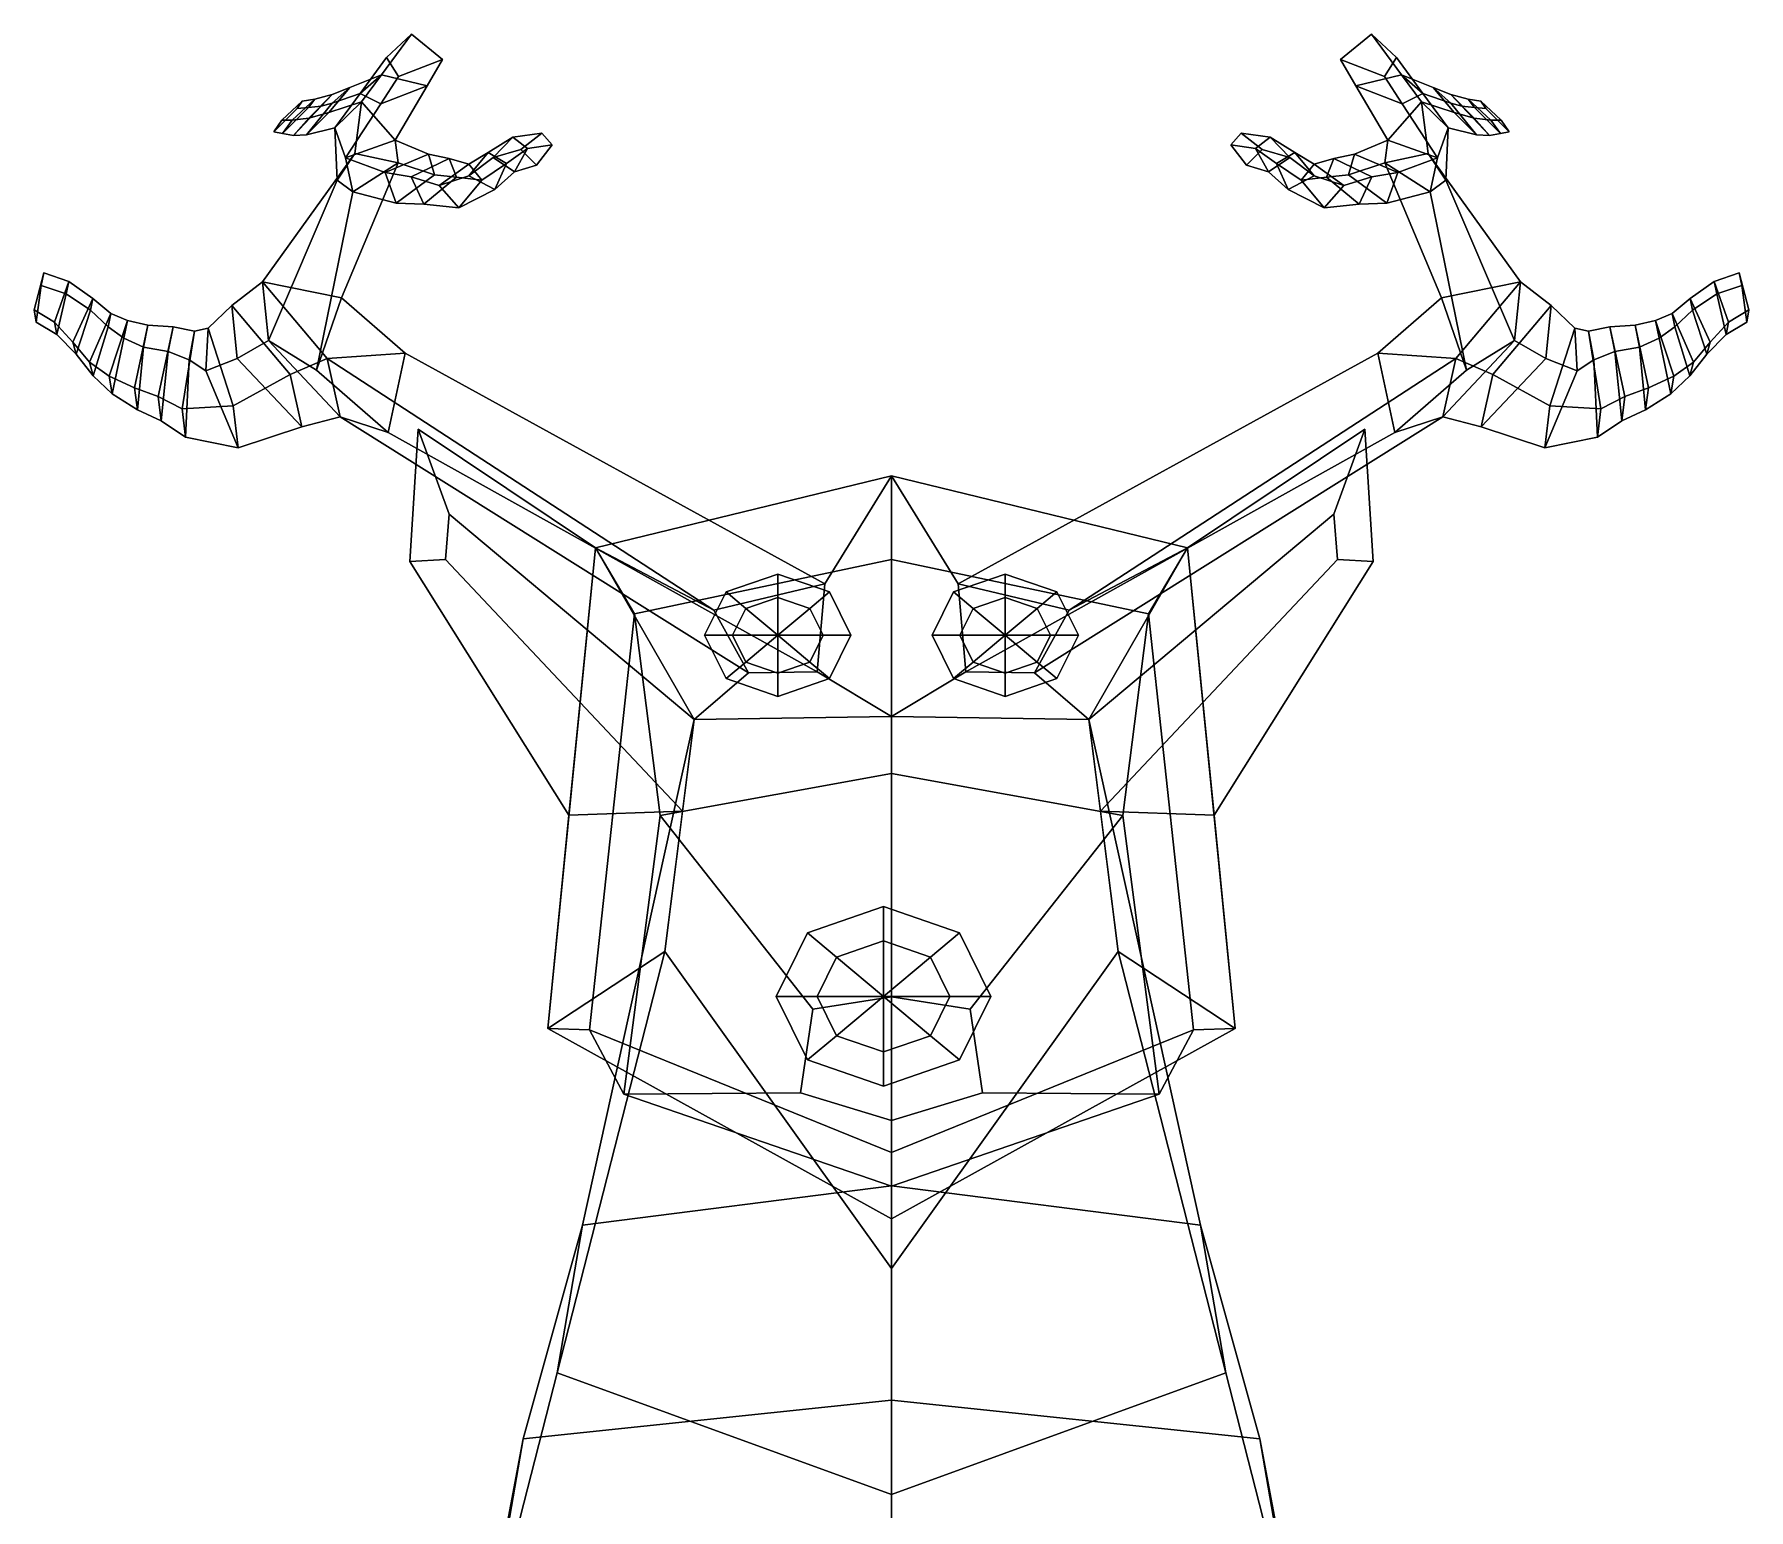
# Model space of a CAD drawing. Extents: x -94 to 94, y -151 to 270.
# Drawn here: x -94.4 to 94.4, y 107.3 to 269.7 of the extents above; entities that cross this region are included whole.
import ezdxf

# ---------------------------------------------------------------- set-up
doc = ezdxf.new("R2010")
doc.units = 0

msp = doc.modelspace()

# ---------------------------------------------------------------- linework, layer by layer
for points in [[(-56.136333, 265.285309, 169.016602), (-52.841331, 269.738464, 164.600784), (-55.590767, 267.187653, 163.722916), (-58.500404, 263.221893, 166.930099)], [(-56.136333, 265.285309, 169.016602), (-51.12323, 264.077057, 167.79483), (-49.433037, 266.950317, 165.146027), (-52.841331, 269.738464, 164.600784)], [(-52.841331, 269.738464, 164.600784), (-49.433037, 266.950317, 165.146027), (-54.29211, 265.087311, 163.631714), (-55.590767, 267.187653, 163.722916)], [(52.841331, 269.738464, 164.600784), (55.590767, 267.187653, 163.722916), (54.29211, 265.087311, 163.631714), (49.433037, 266.950317, 165.146027)], [(56.136333, 265.285309, 169.016602), (52.841331, 269.738464, 164.600784), (49.433037, 266.950317, 165.146027), (51.12323, 264.077057, 167.79483)], [(56.136333, 265.285309, 169.016602), (58.500404, 263.221893, 166.930099), (55.590767, 267.187653, 163.722916), (52.841331, 269.738464, 164.600784)], [(-58.500404, 263.221893, 166.930099), (-55.590767, 267.187653, 163.722916), (-54.29211, 265.087311, 163.631714), (-56.236328, 262.09964, 165.795334)], [(-51.12323, 264.077057, 167.79483), (-56.236328, 262.09964, 165.795334), (-54.29211, 265.087311, 163.631714), (-49.433037, 266.950317, 165.146027)], [(51.12323, 264.077057, 167.79483), (49.433037, 266.950317, 165.146027), (54.29211, 265.087311, 163.631714), (56.236328, 262.09964, 165.795334)], [(58.500404, 263.221893, 166.930099), (56.236328, 262.09964, 165.795334), (54.29211, 265.087311, 163.631714), (55.590767, 267.187653, 163.722916)], [(-58.350422, 262.292969, 171.983841), (-56.136333, 265.285309, 169.016602), (-59.654175, 263.897766, 166.619598), (-61.957787, 261.119019, 168.883804)], [(-56.136333, 265.285309, 169.016602), (-58.500404, 263.221893, 166.930099), (-61.595863, 262.158722, 164.408401), (-59.654175, 263.897766, 166.619598)], [(-54.656689, 258.070313, 173.332321), (-51.12323, 264.077057, 167.79483), (-56.136333, 265.285309, 169.016602), (-58.350422, 262.292969, 171.983841)], [(54.656689, 258.070313, 173.332321), (58.350422, 262.292969, 171.983841), (56.136333, 265.285309, 169.016602), (51.12323, 264.077057, 167.79483)], [(58.350422, 262.292969, 171.983841), (61.957787, 261.119019, 168.883804), (59.654175, 263.897766, 166.619598), (56.136333, 265.285309, 169.016602)], [(56.136333, 265.285309, 169.016602), (59.654175, 263.897766, 166.619598), (61.595863, 262.158722, 164.408401), (58.500404, 263.221893, 166.930099)], [(-65.98764, 260.269806, 161.468521), (-63.494869, 262.606293, 161.203781), (-64.880424, 262.376923, 157.051956), (-67.143402, 260.281158, 157.157654)], [(-64.144379, 260.495056, 166.266144), (-61.572262, 263.095001, 165.210922), (-63.494869, 262.606293, 161.203781), (-65.98764, 260.269806, 161.468521)], [(-63.494869, 262.606293, 161.203781), (-64.189407, 261.666687, 158.601486), (-65.422005, 261.571625, 154.669113), (-64.880424, 262.376923, 157.051956)], [(-58.500404, 263.221893, 166.930099), (-61.278862, 259.434937, 169.992691), (-64.423714, 258.669586, 166.657196), (-61.595863, 262.158722, 164.408401)], [(-61.572262, 263.095001, 165.210922), (-62.799545, 261.821106, 162.624649), (-64.189407, 261.666687, 158.601486), (-63.494869, 262.606293, 161.203781)], [(-61.957787, 261.119019, 168.883804), (-59.654175, 263.897766, 166.619598), (-61.572262, 263.095001, 165.210922), (-64.144379, 260.495056, 166.266144)], [(-59.654175, 263.897766, 166.619598), (-61.595863, 262.158722, 164.408401), (-62.799545, 261.821106, 162.624649), (-61.572262, 263.095001, 165.210922)], [(-60.122395, 256.128021, 170.119965), (-61.278862, 259.434937, 169.992691), (-58.500404, 263.221893, 166.930099), (-56.236328, 262.09964, 165.795334)], [(-54.656689, 258.070313, 173.332321), (-60.122395, 256.128021, 170.119965), (-56.236328, 262.09964, 165.795334), (-51.12323, 264.077057, 167.79483)], [(54.656689, 258.070313, 173.332321), (51.12323, 264.077057, 167.79483), (56.236328, 262.09964, 165.795334), (60.122395, 256.128021, 170.119965)], [(60.122395, 256.128021, 170.119965), (56.236328, 262.09964, 165.795334), (58.500404, 263.221893, 166.930099), (61.278862, 259.434937, 169.992691)], [(58.500404, 263.221893, 166.930099), (61.595863, 262.158722, 164.408401), (64.423714, 258.669586, 166.657196), (61.278862, 259.434937, 169.992691)], [(61.957787, 261.119019, 168.883804), (64.144379, 260.495056, 166.266144), (61.572262, 263.095001, 165.210922), (59.654175, 263.897766, 166.619598)], [(59.654175, 263.897766, 166.619598), (61.572262, 263.095001, 165.210922), (62.799545, 261.821106, 162.624649), (61.595863, 262.158722, 164.408401)], [(64.144379, 260.495056, 166.266144), (65.98764, 260.269806, 161.468521), (63.494869, 262.606293, 161.203781), (61.572262, 263.095001, 165.210922)], [(61.572262, 263.095001, 165.210922), (63.494869, 262.606293, 161.203781), (64.189407, 261.666687, 158.601486), (62.799545, 261.821106, 162.624649)], [(65.98764, 260.269806, 161.468521), (67.143402, 260.281158, 157.157654), (64.880424, 262.376923, 157.051956), (63.494869, 262.606293, 161.203781)], [(63.494869, 262.606293, 161.203781), (64.880424, 262.376923, 157.051956), (65.422005, 261.571625, 154.669113), (64.189407, 261.666687, 158.601486)], [(-68.02504, 259.012604, 154.447571), (-67.143402, 260.281158, 157.157654), (-64.880424, 262.376923, 157.051956), (-65.422005, 261.571625, 154.669113)], [(-64.189407, 261.666687, 158.601486), (-67.069939, 258.808228, 158.528824), (-68.02504, 259.012604, 154.447571), (-65.422005, 261.571625, 154.669113)], [(-62.799545, 261.821106, 162.624649), (-65.838898, 258.608765, 163.450333), (-67.069939, 258.808228, 158.528824), (-64.189407, 261.666687, 158.601486)], [(-61.595863, 262.158722, 164.408401), (-64.423714, 258.669586, 166.657196), (-65.838898, 258.608765, 163.450333), (-62.799545, 261.821106, 162.624649)], [(-64.423714, 258.669586, 166.657196), (-61.957787, 261.119019, 168.883804), (-64.144379, 260.495056, 166.266144), (-65.838898, 258.608765, 163.450333)], [(-61.278862, 259.434937, 169.992691), (-58.350422, 262.292969, 171.983841), (-61.957787, 261.119019, 168.883804), (-64.423714, 258.669586, 166.657196)], [(-59.085819, 256.606995, 176.871674), (-58.350422, 262.292969, 171.983841), (-61.278862, 259.434937, 169.992691), (-61.026222, 253.660767, 173.892487)], [(-59.085819, 256.606995, 176.871674), (-54.306919, 255.590683, 175.84404), (-54.656689, 258.070313, 173.332321), (-58.350422, 262.292969, 171.983841)], [(59.085819, 256.606995, 176.871674), (58.350422, 262.292969, 171.983841), (54.656689, 258.070313, 173.332321), (54.306919, 255.590683, 175.84404)], [(59.085819, 256.606995, 176.871674), (61.026222, 253.660767, 173.892487), (61.278862, 259.434937, 169.992691), (58.350422, 262.292969, 171.983841)], [(61.278862, 259.434937, 169.992691), (64.423714, 258.669586, 166.657196), (61.957787, 261.119019, 168.883804), (58.350422, 262.292969, 171.983841)], [(61.595863, 262.158722, 164.408401), (62.799545, 261.821106, 162.624649), (65.838898, 258.608765, 163.450333), (64.423714, 258.669586, 166.657196)], [(64.423714, 258.669586, 166.657196), (65.838898, 258.608765, 163.450333), (64.144379, 260.495056, 166.266144), (61.957787, 261.119019, 168.883804)], [(62.799545, 261.821106, 162.624649), (64.189407, 261.666687, 158.601486), (67.069939, 258.808228, 158.528824), (65.838898, 258.608765, 163.450333)], [(64.189407, 261.666687, 158.601486), (65.422005, 261.571625, 154.669113), (68.02504, 259.012604, 154.447571), (67.069939, 258.808228, 158.528824)], [(68.02504, 259.012604, 154.447571), (65.422005, 261.571625, 154.669113), (64.880424, 262.376923, 157.051956), (67.143402, 260.281158, 157.157654)], [(-67.069939, 258.808228, 158.528824), (-65.98764, 260.269806, 161.468521), (-67.143402, 260.281158, 157.157654), (-68.02504, 259.012604, 154.447571)], [(-65.838898, 258.608765, 163.450333), (-64.144379, 260.495056, 166.266144), (-65.98764, 260.269806, 161.468521), (-67.069939, 258.808228, 158.528824)], [(-61.026222, 253.660767, 173.892487), (-61.278862, 259.434937, 169.992691), (-60.122395, 256.128021, 170.119965), (-59.298679, 252.399704, 172.617355)], [(-43.866295, 256.185242, 163.776474), (-41.709888, 258.400208, 165.834763), (-38.510906, 258.842224, 163.960464), (-40.804001, 257.056824, 162.210358)], [(-41.709888, 258.400208, 165.834763), (-40.074524, 257.1745, 166.530624), (-37.368256, 257.579102, 164.804245), (-38.510906, 258.842224, 163.960464)], [(-39.082272, 255.335678, 162.814316), (-40.804001, 257.056824, 162.210358), (-38.510906, 258.842224, 163.960464), (-37.368256, 257.579102, 164.804245)], [(39.082272, 255.335678, 162.814316), (37.368256, 257.579102, 164.804245), (38.510906, 258.842224, 163.960464), (40.804001, 257.056824, 162.210358)], [(41.709888, 258.400208, 165.834763), (38.510906, 258.842224, 163.960464), (37.368256, 257.579102, 164.804245), (40.074524, 257.1745, 166.530624)], [(43.866295, 256.185242, 163.776474), (40.804001, 257.056824, 162.210358), (38.510906, 258.842224, 163.960464), (41.709888, 258.400208, 165.834763)], [(61.026222, 253.660767, 173.892487), (59.298679, 252.399704, 172.617355), (60.122395, 256.128021, 170.119965), (61.278862, 259.434937, 169.992691)], [(65.838898, 258.608765, 163.450333), (67.069939, 258.808228, 158.528824), (65.98764, 260.269806, 161.468521), (64.144379, 260.495056, 166.266144)], [(67.069939, 258.808228, 158.528824), (68.02504, 259.012604, 154.447571), (67.143402, 260.281158, 157.157654), (65.98764, 260.269806, 161.468521)], [(-60.122395, 256.128021, 170.119965), (-54.656689, 258.070313, 173.332321), (-50.993946, 256.552887, 171.803528), (-55.763371, 254.506821, 168.940979)], [(-54.656689, 258.070313, 173.332321), (-54.306919, 255.590683, 175.84404), (-50.333202, 254.269852, 173.910965), (-50.993946, 256.552887, 171.803528)], [(-49.816017, 253.092102, 167.201782), (-46.548775, 255.446579, 169.574921), (-44.410564, 256.739502, 167.898056), (-46.541058, 254.172623, 165.516403)], [(-46.548775, 255.446579, 169.574921), (-45.117413, 253.671494, 170.814087), (-42.395542, 255.527283, 168.522034), (-44.410564, 256.739502, 167.898056)], [(-46.541058, 254.172623, 165.516403), (-44.410564, 256.739502, 167.898056), (-41.709888, 258.400208, 165.834763), (-43.866295, 256.185242, 163.776474)], [(-44.410564, 256.739502, 167.898056), (-42.395542, 255.527283, 168.522034), (-40.074524, 257.1745, 166.530624), (-41.709888, 258.400208, 165.834763)], [(-41.499821, 254.593323, 164.113495), (-43.866295, 256.185242, 163.776474), (-40.804001, 257.056824, 162.210358), (-39.082272, 255.335678, 162.814316)], [(-42.395542, 255.527283, 168.522034), (-43.678951, 252.652435, 165.690521), (-41.499821, 254.593323, 164.113495), (-40.074524, 257.1745, 166.530624)], [(-40.074524, 257.1745, 166.530624), (-41.499821, 254.593323, 164.113495), (-39.082272, 255.335678, 162.814316), (-37.368256, 257.579102, 164.804245)], [(40.074524, 257.1745, 166.530624), (37.368256, 257.579102, 164.804245), (39.082272, 255.335678, 162.814316), (41.499821, 254.593323, 164.113495)], [(41.499821, 254.593323, 164.113495), (39.082272, 255.335678, 162.814316), (40.804001, 257.056824, 162.210358), (43.866295, 256.185242, 163.776474)], [(44.410564, 256.739502, 167.898056), (41.709888, 258.400208, 165.834763), (40.074524, 257.1745, 166.530624), (42.395542, 255.527283, 168.522034)], [(42.395542, 255.527283, 168.522034), (40.074524, 257.1745, 166.530624), (41.499821, 254.593323, 164.113495), (43.678951, 252.652435, 165.690521)], [(46.541058, 254.172623, 165.516403), (43.866295, 256.185242, 163.776474), (41.709888, 258.400208, 165.834763), (44.410564, 256.739502, 167.898056)], [(46.548775, 255.446579, 169.574921), (44.410564, 256.739502, 167.898056), (42.395542, 255.527283, 168.522034), (45.117413, 253.671494, 170.814087)], [(49.816017, 253.092102, 167.201782), (46.541058, 254.172623, 165.516403), (44.410564, 256.739502, 167.898056), (46.548775, 255.446579, 169.574921)], [(54.656689, 258.070313, 173.332321), (50.993946, 256.552887, 171.803528), (50.333202, 254.269852, 173.910965), (54.306919, 255.590683, 175.84404)], [(60.122395, 256.128021, 170.119965), (55.763371, 254.506821, 168.940979), (50.993946, 256.552887, 171.803528), (54.656689, 258.070313, 173.332321)], [(-69.259422, 242.486404, 189.01004), (-60.559654, 240.741669, 190.885239), (-54.306919, 255.590683, 175.84404), (-59.085819, 256.606995, 176.871674)], [(-68.602509, 236.038422, 185.794373), (-69.259422, 242.486404, 189.01004), (-59.085819, 256.606995, 176.871674), (-61.026222, 253.660767, 173.892487)], [(-63.309898, 232.773468, 185.763916), (-59.298679, 252.399704, 172.617355), (-54.306919, 255.590683, 175.84404), (-60.559654, 240.741669, 190.885239)], [(-59.298679, 252.399704, 172.617355), (-60.122395, 256.128021, 170.119965), (-55.763371, 254.506821, 168.940979), (-54.540825, 251.145264, 170.953171)], [(-54.306919, 255.590683, 175.84404), (-59.298679, 252.399704, 172.617355), (-54.540825, 251.145264, 170.953171), (-50.333202, 254.269852, 173.910965)], [(-55.763371, 254.506821, 168.940979), (-50.993946, 256.552887, 171.803528), (-48.690582, 256.064056, 170.616302), (-52.875065, 254.050949, 168.045715)], [(-52.875065, 254.050949, 168.045715), (-48.690582, 256.064056, 170.616302), (-46.548775, 255.446579, 169.574921), (-49.816017, 253.092102, 167.201782)], [(-50.993946, 256.552887, 171.803528), (-50.333202, 254.269852, 173.910965), (-47.888947, 253.997009, 172.415085), (-48.690582, 256.064056, 170.616302)], [(-48.690582, 256.064056, 170.616302), (-47.888947, 253.997009, 172.415085), (-45.117413, 253.671494, 170.814087), (-46.548775, 255.446579, 169.574921)], [(-45.117413, 253.671494, 170.814087), (-47.628605, 250.645447, 168.145767), (-43.678951, 252.652435, 165.690521), (-42.395542, 255.527283, 168.522034)], [(-43.678951, 252.652435, 165.690521), (-46.541058, 254.172623, 165.516403), (-43.866295, 256.185242, 163.776474), (-41.499821, 254.593323, 164.113495)], [(43.678951, 252.652435, 165.690521), (41.499821, 254.593323, 164.113495), (43.866295, 256.185242, 163.776474), (46.541058, 254.172623, 165.516403)], [(45.117413, 253.671494, 170.814087), (42.395542, 255.527283, 168.522034), (43.678951, 252.652435, 165.690521), (47.628605, 250.645447, 168.145767)], [(48.690582, 256.064056, 170.616302), (46.548775, 255.446579, 169.574921), (45.117413, 253.671494, 170.814087), (47.888947, 253.997009, 172.415085)], [(52.875065, 254.050949, 168.045715), (49.816017, 253.092102, 167.201782), (46.548775, 255.446579, 169.574921), (48.690582, 256.064056, 170.616302)], [(50.993946, 256.552887, 171.803528), (48.690582, 256.064056, 170.616302), (47.888947, 253.997009, 172.415085), (50.333202, 254.269852, 173.910965)], [(55.763371, 254.506821, 168.940979), (52.875065, 254.050949, 168.045715), (48.690582, 256.064056, 170.616302), (50.993946, 256.552887, 171.803528)], [(54.306919, 255.590683, 175.84404), (50.333202, 254.269852, 173.910965), (54.540825, 251.145264, 170.953171), (59.298679, 252.399704, 172.617355)], [(69.259422, 242.486404, 189.01004), (59.085819, 256.606995, 176.871674), (54.306919, 255.590683, 175.84404), (60.559654, 240.741669, 190.885239)], [(63.309898, 232.773468, 185.763916), (60.559654, 240.741669, 190.885239), (54.306919, 255.590683, 175.84404), (59.298679, 252.399704, 172.617355)], [(59.298679, 252.399704, 172.617355), (54.540825, 251.145264, 170.953171), (55.763371, 254.506821, 168.940979), (60.122395, 256.128021, 170.119965)], [(68.602509, 236.038422, 185.794373), (61.026222, 253.660767, 173.892487), (59.085819, 256.606995, 176.871674), (69.259422, 242.486404, 189.01004)], [(-68.602509, 236.038422, 185.794373), (-61.026222, 253.660767, 173.892487), (-59.298679, 252.399704, 172.617355), (-63.309898, 232.773468, 185.763916)], [(-54.540825, 251.145264, 170.953171), (-55.763371, 254.506821, 168.940979), (-52.875065, 254.050949, 168.045715), (-51.491253, 251.047821, 169.709106)], [(-50.333202, 254.269852, 173.910965), (-54.540825, 251.145264, 170.953171), (-51.491253, 251.047821, 169.709106), (-47.888947, 253.997009, 172.415085)], [(-51.491253, 251.047821, 169.709106), (-52.875065, 254.050949, 168.045715), (-49.816017, 253.092102, 167.201782), (-47.628605, 250.645447, 168.145767)], [(-47.888947, 253.997009, 172.415085), (-51.491253, 251.047821, 169.709106), (-47.628605, 250.645447, 168.145767), (-45.117413, 253.671494, 170.814087)], [(-47.628605, 250.645447, 168.145767), (-49.816017, 253.092102, 167.201782), (-46.541058, 254.172623, 165.516403), (-43.678951, 252.652435, 165.690521)], [(47.628605, 250.645447, 168.145767), (43.678951, 252.652435, 165.690521), (46.541058, 254.172623, 165.516403), (49.816017, 253.092102, 167.201782)], [(47.888947, 253.997009, 172.415085), (45.117413, 253.671494, 170.814087), (47.628605, 250.645447, 168.145767), (51.491253, 251.047821, 169.709106)], [(51.491253, 251.047821, 169.709106), (47.628605, 250.645447, 168.145767), (49.816017, 253.092102, 167.201782), (52.875065, 254.050949, 168.045715)], [(50.333202, 254.269852, 173.910965), (47.888947, 253.997009, 172.415085), (51.491253, 251.047821, 169.709106), (54.540825, 251.145264, 170.953171)], [(54.540825, 251.145264, 170.953171), (51.491253, 251.047821, 169.709106), (52.875065, 254.050949, 168.045715), (55.763371, 254.506821, 168.940979)], [(68.602509, 236.038422, 185.794373), (63.309898, 232.773468, 185.763916), (59.298679, 252.399704, 172.617355), (61.026222, 253.660767, 173.892487)], [(-94.384346, 239.394775, 161.376862), (-93.333458, 243.460037, 160.930695), (-93.61982, 242.092148, 158.52774), (-94.188995, 238.030136, 158.664551)], [(-92.156853, 238.060715, 164.677948), (-90.598351, 242.513062, 164.589401), (-93.333458, 243.460037, 160.930695), (-94.384346, 239.394775, 161.376862)], [(-90.887169, 241.152771, 161.796051), (-91.892715, 236.689255, 161.57045), (-94.188995, 238.030136, 158.664551), (-93.61982, 242.092148, 158.52774)], [(-90.598351, 242.513062, 164.589401), (-90.887169, 241.152771, 161.796051), (-93.61982, 242.092148, 158.52774), (-93.333458, 243.460037, 160.930695)], [(-90.143997, 235.859085, 168.60968), (-87.93119, 240.654572, 169.080032), (-90.598351, 242.513062, 164.589401), (-92.156853, 238.060715, 164.677948)], [(-87.93119, 240.654572, 169.080032), (-88.183052, 239.363281, 165.831345), (-90.887169, 241.152771, 161.796051), (-90.598351, 242.513062, 164.589401)], [(-62.129269, 234.058319, 196.26062), (-69.259422, 242.486404, 189.01004), (-72.632957, 239.868256, 187.57724), (-66.201431, 232.293365, 194.105804)], [(-69.259422, 242.486404, 189.01004), (-68.602509, 236.038422, 185.794373), (-72.036995, 234.0634, 184.688889), (-72.632957, 239.868256, 187.57724)], [(-62.129269, 234.058319, 196.26062), (-53.535965, 234.636078, 196.680908), (-60.559654, 240.741669, 190.885239), (-69.259422, 242.486404, 189.01004)], [(62.129269, 234.058319, 196.26062), (69.259422, 242.486404, 189.01004), (60.559654, 240.741669, 190.885239), (53.535965, 234.636078, 196.680908)], [(62.129269, 234.058319, 196.26062), (66.201431, 232.293365, 194.105804), (72.632957, 239.868256, 187.57724), (69.259422, 242.486404, 189.01004)], [(69.259422, 242.486404, 189.01004), (72.632957, 239.868256, 187.57724), (72.036995, 234.0634, 184.688889), (68.602509, 236.038422, 185.794373)], [(90.143997, 235.859085, 168.60968), (92.156853, 238.060715, 164.677948), (90.598351, 242.513062, 164.589401), (87.93119, 240.654572, 169.080032)], [(87.93119, 240.654572, 169.080032), (90.598351, 242.513062, 164.589401), (90.887169, 241.152771, 161.796051), (88.183052, 239.363281, 165.831345)], [(92.156853, 238.060715, 164.677948), (94.384346, 239.394775, 161.376862), (93.333458, 243.460037, 160.930695), (90.598351, 242.513062, 164.589401)], [(90.598351, 242.513062, 164.589401), (93.333458, 243.460037, 160.930695), (93.61982, 242.092148, 158.52774), (90.887169, 241.152771, 161.796051)], [(90.887169, 241.152771, 161.796051), (93.61982, 242.092148, 158.52774), (94.188995, 238.030136, 158.664551), (91.892715, 236.689255, 161.57045)], [(94.384346, 239.394775, 161.376862), (94.188995, 238.030136, 158.664551), (93.61982, 242.092148, 158.52774), (93.333458, 243.460037, 160.930695)], [(-88.183052, 239.363281, 165.831345), (-89.762009, 234.531845, 165.051254), (-91.892715, 236.689255, 161.57045), (-90.887169, 241.152771, 161.796051)], [(-88.295006, 233.640594, 172.421234), (-85.940529, 239.009628, 172.813339), (-87.93119, 240.654572, 169.080032), (-90.143997, 235.859085, 168.60968)], [(-85.940529, 239.009628, 172.813339), (-86.238892, 237.524567, 169.234344), (-88.183052, 239.363281, 165.831345), (-87.93119, 240.654572, 169.080032)], [(-72.632957, 239.868256, 187.57724), (-72.036995, 234.0634, 184.688889), (-75.480988, 232.671295, 183.019913), (-75.229721, 237.380127, 186.800873)], [(-66.201431, 232.293365, 194.105804), (-72.632957, 239.868256, 187.57724), (-75.229721, 237.380127, 186.800873), (-72.502533, 228.839462, 191.575439)], [(-53.535965, 234.636078, 196.680908), (-55.415379, 225.888046, 190.317444), (-63.309898, 232.773468, 185.763916), (-60.559654, 240.741669, 190.885239)], [(53.535965, 234.636078, 196.680908), (60.559654, 240.741669, 190.885239), (63.309898, 232.773468, 185.763916), (55.415379, 225.888046, 190.317444)], [(66.201431, 232.293365, 194.105804), (72.502533, 228.839462, 191.575439), (75.229721, 237.380127, 186.800873), (72.632957, 239.868256, 187.57724)], [(72.632957, 239.868256, 187.57724), (75.229721, 237.380127, 186.800873), (75.480988, 232.671295, 183.019913), (72.036995, 234.0634, 184.688889)], [(88.295006, 233.640594, 172.421234), (90.143997, 235.859085, 168.60968), (87.93119, 240.654572, 169.080032), (85.940529, 239.009628, 172.813339)], [(85.940529, 239.009628, 172.813339), (87.93119, 240.654572, 169.080032), (88.183052, 239.363281, 165.831345), (86.238892, 237.524567, 169.234344)], [(88.183052, 239.363281, 165.831345), (90.887169, 241.152771, 161.796051), (91.892715, 236.689255, 161.57045), (89.762009, 234.531845, 165.051254)], [(-91.892715, 236.689255, 161.57045), (-92.156853, 238.060715, 164.677948), (-94.384346, 239.394775, 161.376862), (-94.188995, 238.030136, 158.664551)], [(-89.762009, 234.531845, 165.051254), (-90.143997, 235.859085, 168.60968), (-92.156853, 238.060715, 164.677948), (-91.892715, 236.689255, 161.57045)], [(-86.238892, 237.524567, 169.234344), (-87.893044, 232.121338, 168.489243), (-89.762009, 234.531845, 165.051254), (-88.183052, 239.363281, 165.831345)], [(-86.135803, 232.083939, 175.898529), (-84.126869, 238.219025, 175.636902), (-85.940529, 239.009628, 172.813339), (-88.295006, 233.640594, 172.421234)], [(-84.126869, 238.219025, 175.636902), (-84.535576, 236.298309, 171.845261), (-86.238892, 237.524567, 169.234344), (-85.940529, 239.009628, 172.813339)], [(-83.339966, 230.806351, 179.690628), (-81.864151, 237.714539, 178.643494), (-84.126869, 238.219025, 175.636902), (-86.135803, 232.083939, 175.898529)], [(-81.864151, 237.714539, 178.643494), (-82.359779, 235.28273, 174.672577), (-84.535576, 236.298309, 171.845261), (-84.126869, 238.219025, 175.636902)], [(83.339966, 230.806351, 179.690628), (86.135803, 232.083939, 175.898529), (84.126869, 238.219025, 175.636902), (81.864151, 237.714539, 178.643494)], [(81.864151, 237.714539, 178.643494), (84.126869, 238.219025, 175.636902), (84.535576, 236.298309, 171.845261), (82.359779, 235.28273, 174.672577)], [(86.135803, 232.083939, 175.898529), (88.295006, 233.640594, 172.421234), (85.940529, 239.009628, 172.813339), (84.126869, 238.219025, 175.636902)], [(84.126869, 238.219025, 175.636902), (85.940529, 239.009628, 172.813339), (86.238892, 237.524567, 169.234344), (84.535576, 236.298309, 171.845261)], [(86.238892, 237.524567, 169.234344), (88.183052, 239.363281, 165.831345), (89.762009, 234.531845, 165.051254), (87.893044, 232.121338, 168.489243)], [(89.762009, 234.531845, 165.051254), (91.892715, 236.689255, 161.57045), (92.156853, 238.060715, 164.677948), (90.143997, 235.859085, 168.60968)], [(91.892715, 236.689255, 161.57045), (94.188995, 238.030136, 158.664551), (94.384346, 239.394775, 161.376862), (92.156853, 238.060715, 164.677948)], [(-84.535576, 236.298309, 171.845261), (-85.791618, 230.153305, 171.665924), (-87.893044, 232.121338, 168.489243), (-86.238892, 237.524567, 169.234344)], [(-82.359779, 235.28273, 174.672577), (-83.034447, 228.389618, 175.173981), (-85.791618, 230.153305, 171.665924), (-84.535576, 236.298309, 171.845261)], [(-80.742828, 229.854233, 183.014557), (-79.103027, 237.529984, 181.851059), (-81.864151, 237.714539, 178.643494), (-83.339966, 230.806351, 179.690628)], [(-79.103027, 237.529984, 181.851059), (-79.653717, 234.827988, 177.438919), (-82.359779, 235.28273, 174.672577), (-81.864151, 237.714539, 178.643494)], [(-78.095261, 228.511505, 186.763382), (-76.727791, 237.049026, 185.059143), (-79.103027, 237.529984, 181.851059), (-80.742828, 229.854233, 183.014557)], [(-76.727791, 237.049026, 185.059143), (-77.343582, 233.883026, 180.306656), (-79.653717, 234.827988, 177.438919), (-79.103027, 237.529984, 181.851059)], [(-72.502533, 228.839462, 191.575439), (-75.229721, 237.380127, 186.800873), (-76.727791, 237.049026, 185.059143), (-78.095261, 228.511505, 186.763382)], [(-75.229721, 237.380127, 186.800873), (-75.480988, 232.671295, 183.019913), (-77.343582, 233.883026, 180.306656), (-76.727791, 237.049026, 185.059143)], [(-68.602509, 236.038422, 185.794373), (-60.711941, 227.637604, 191.590103), (-64.92218, 226.512589, 189.907532), (-72.036995, 234.0634, 184.688889)], [(-60.711941, 227.637604, 191.590103), (-68.602509, 236.038422, 185.794373), (-63.309898, 232.773468, 185.763916), (-55.415379, 225.888046, 190.317444)], [(60.711941, 227.637604, 191.590103), (55.415379, 225.888046, 190.317444), (63.309898, 232.773468, 185.763916), (68.602509, 236.038422, 185.794373)], [(68.602509, 236.038422, 185.794373), (72.036995, 234.0634, 184.688889), (64.92218, 226.512589, 189.907532), (60.711941, 227.637604, 191.590103)], [(72.502533, 228.839462, 191.575439), (78.095261, 228.511505, 186.763382), (76.727791, 237.049026, 185.059143), (75.229721, 237.380127, 186.800873)], [(75.229721, 237.380127, 186.800873), (76.727791, 237.049026, 185.059143), (77.343582, 233.883026, 180.306656), (75.480988, 232.671295, 183.019913)], [(78.095261, 228.511505, 186.763382), (80.742828, 229.854233, 183.014557), (79.103027, 237.529984, 181.851059), (76.727791, 237.049026, 185.059143)], [(76.727791, 237.049026, 185.059143), (79.103027, 237.529984, 181.851059), (79.653717, 234.827988, 177.438919), (77.343582, 233.883026, 180.306656)], [(80.742828, 229.854233, 183.014557), (83.339966, 230.806351, 179.690628), (81.864151, 237.714539, 178.643494), (79.103027, 237.529984, 181.851059)], [(79.103027, 237.529984, 181.851059), (81.864151, 237.714539, 178.643494), (82.359779, 235.28273, 174.672577), (79.653717, 234.827988, 177.438919)], [(82.359779, 235.28273, 174.672577), (84.535576, 236.298309, 171.845261), (85.791618, 230.153305, 171.665924), (83.034447, 228.389618, 175.173981)], [(84.535576, 236.298309, 171.845261), (86.238892, 237.524567, 169.234344), (87.893044, 232.121338, 168.489243), (85.791618, 230.153305, 171.665924)], [(-87.893044, 232.121338, 168.489243), (-88.295006, 233.640594, 172.421234), (-90.143997, 235.859085, 168.60968), (-89.762009, 234.531845, 165.051254)], [(-79.653717, 234.827988, 177.438919), (-80.403351, 227.168945, 177.996048), (-83.034447, 228.389618, 175.173981), (-82.359779, 235.28273, 174.672577)], [(-77.343582, 233.883026, 180.306656), (-77.744766, 225.376358, 181.305466), (-80.403351, 227.168945, 177.996048), (-79.653717, 234.827988, 177.438919)], [(-62.129269, 234.058319, 196.26062), (-19.551613, 206.345535, 214.092468), (-7.32368, 209.248123, 214.149811), (-53.535965, 234.636078, 196.680908)], [(-7.32368, 209.248123, 214.149811), (-8.194646, 199.55925, 203.110077), (-55.415379, 225.888046, 190.317444), (-53.535965, 234.636078, 196.680908)], [(7.32368, 209.248123, 214.149811), (53.535965, 234.636078, 196.680908), (55.415379, 225.888046, 190.317444), (8.194646, 199.55925, 203.110077)], [(7.32368, 209.248123, 214.149811), (19.551613, 206.345535, 214.092468), (62.129269, 234.058319, 196.26062), (53.535965, 234.636078, 196.680908)], [(77.343582, 233.883026, 180.306656), (79.653717, 234.827988, 177.438919), (80.403351, 227.168945, 177.996048), (77.744766, 225.376358, 181.305466)], [(79.653717, 234.827988, 177.438919), (82.359779, 235.28273, 174.672577), (83.034447, 228.389618, 175.173981), (80.403351, 227.168945, 177.996048)], [(87.893044, 232.121338, 168.489243), (89.762009, 234.531845, 165.051254), (90.143997, 235.859085, 168.60968), (88.295006, 233.640594, 172.421234)], [(-85.791618, 230.153305, 171.665924), (-86.135803, 232.083939, 175.898529), (-88.295006, 233.640594, 172.421234), (-87.893044, 232.121338, 168.489243)], [(-75.480988, 232.671295, 183.019913), (-71.926788, 224.202667, 186.756516), (-77.744766, 225.376358, 181.305466), (-77.343582, 233.883026, 180.306656)], [(-72.036995, 234.0634, 184.688889), (-64.92218, 226.512589, 189.907532), (-71.926788, 224.202667, 186.756516), (-75.480988, 232.671295, 183.019913)], [(-64.92218, 226.512589, 189.907532), (-66.201431, 232.293365, 194.105804), (-72.502533, 228.839462, 191.575439), (-71.926788, 224.202667, 186.756516)], [(-60.711941, 227.637604, 191.590103), (-62.129269, 234.058319, 196.26062), (-66.201431, 232.293365, 194.105804), (-64.92218, 226.512589, 189.907532)], [(-19.551613, 206.345535, 214.092468), (-62.129269, 234.058319, 196.26062), (-60.711941, 227.637604, 191.590103), (-15.742753, 199.436768, 206.226929)], [(19.551613, 206.345535, 214.092468), (15.742753, 199.436768, 206.226929), (60.711941, 227.637604, 191.590103), (62.129269, 234.058319, 196.26062)], [(60.711941, 227.637604, 191.590103), (64.92218, 226.512589, 189.907532), (66.201431, 232.293365, 194.105804), (62.129269, 234.058319, 196.26062)], [(72.036995, 234.0634, 184.688889), (75.480988, 232.671295, 183.019913), (71.926788, 224.202667, 186.756516), (64.92218, 226.512589, 189.907532)], [(64.92218, 226.512589, 189.907532), (71.926788, 224.202667, 186.756516), (72.502533, 228.839462, 191.575439), (66.201431, 232.293365, 194.105804)], [(75.480988, 232.671295, 183.019913), (77.343582, 233.883026, 180.306656), (77.744766, 225.376358, 181.305466), (71.926788, 224.202667, 186.756516)], [(85.791618, 230.153305, 171.665924), (87.893044, 232.121338, 168.489243), (88.295006, 233.640594, 172.421234), (86.135803, 232.083939, 175.898529)], [(-83.034447, 228.389618, 175.173981), (-83.339966, 230.806351, 179.690628), (-86.135803, 232.083939, 175.898529), (-85.791618, 230.153305, 171.665924)], [(-80.403351, 227.168945, 177.996048), (-80.742828, 229.854233, 183.014557), (-83.339966, 230.806351, 179.690628), (-83.034447, 228.389618, 175.173981)], [(80.403351, 227.168945, 177.996048), (83.034447, 228.389618, 175.173981), (83.339966, 230.806351, 179.690628), (80.742828, 229.854233, 183.014557)], [(83.034447, 228.389618, 175.173981), (85.791618, 230.153305, 171.665924), (86.135803, 232.083939, 175.898529), (83.339966, 230.806351, 179.690628)], [(-77.744766, 225.376358, 181.305466), (-78.095261, 228.511505, 186.763382), (-80.742828, 229.854233, 183.014557), (-80.403351, 227.168945, 177.996048)], [(-71.926788, 224.202667, 186.756516), (-72.502533, 228.839462, 191.575439), (-78.095261, 228.511505, 186.763382), (-77.744766, 225.376358, 181.305466)], [(71.926788, 224.202667, 186.756516), (77.744766, 225.376358, 181.305466), (78.095261, 228.511505, 186.763382), (72.502533, 228.839462, 191.575439)], [(77.744766, 225.376358, 181.305466), (80.403351, 227.168945, 177.996048), (80.742828, 229.854233, 183.014557), (78.095261, 228.511505, 186.763382)], [(-15.742753, 199.436768, 206.226929), (-60.711941, 227.637604, 191.590103), (-55.415379, 225.888046, 190.317444), (-8.194646, 199.55925, 203.110077)], [(15.742753, 199.436768, 206.226929), (8.194646, 199.55925, 203.110077), (55.415379, 225.888046, 190.317444), (60.711941, 227.637604, 191.590103)], [(-52.134441, 226.272049, 205.687561), (-48.715614, 216.899323, 200.35968), (-49.116791, 211.901993, 200.37442), (-53.049488, 211.681351, 205.709106)], [(-53.049488, 211.681351, 205.709106), (-35.521156, 183.773514, 224.465271), (-32.608479, 213.182938, 224.381439), (-52.134441, 226.272049, 205.687561)], [(-48.715614, 216.899323, 200.35968), (-52.134441, 226.272049, 205.687561), (-32.608479, 213.182938, 224.381439), (-21.726019, 194.290924, 203.682617)], [(48.715614, 216.899323, 200.35968), (21.726019, 194.290924, 203.682617), (32.608479, 213.182938, 224.381439), (52.134441, 226.272049, 205.687561)], [(53.049488, 211.681351, 205.709106), (52.134441, 226.272049, 205.687561), (32.608479, 213.182938, 224.381439), (35.521156, 183.773514, 224.465271)], [(52.134441, 226.272049, 205.687561), (53.049488, 211.681351, 205.709106), (49.116791, 211.901993, 200.37442), (48.715614, 216.899323, 200.35968)], [(-19.551613, 206.345535, 214.092468), (-32.608479, 213.182938, 224.381439), (0, 221.11998, 224.532288), (-7.32368, 209.248123, 214.149811)], [(-32.608479, 213.182938, 224.381439), (-28.286921, 205.938889, 249.657608), (0, 211.914627, 249.657608), (0, 221.11998, 224.532288)], [(-8.194646, 199.55925, 203.110077), (-7.32368, 209.248123, 214.149811), (0, 221.11998, 224.532288), (0, 194.625931, 195.480392)], [(19.551613, 206.345535, 214.092468), (7.32368, 209.248123, 214.149811), (0, 221.11998, 224.532288), (32.608479, 213.182938, 224.381439)], [(8.194646, 199.55925, 203.110077), (0, 194.625931, 195.480392), (0, 221.11998, 224.532288), (7.32368, 209.248123, 214.149811)], [(32.608479, 213.182938, 224.381439), (0, 221.11998, 224.532288), (0, 211.914627, 249.657608), (28.286921, 205.938889, 249.657608)], [(-49.116791, 211.901993, 200.37442), (-48.715614, 216.899323, 200.35968), (-21.726019, 194.290924, 203.682617), (-23.002996, 184.218216, 203.739899)], [(49.116791, 211.901993, 200.37442), (23.002996, 184.218216, 203.739899), (21.726019, 194.290924, 203.682617), (48.715614, 216.899323, 200.35968)], [(-53.049488, 211.681351, 205.709106), (-49.116791, 211.901993, 200.37442), (-23.002996, 184.218216, 203.739899), (-35.521156, 183.773514, 224.465271)], [(-32.608479, 213.182938, 224.381439), (-37.849026, 160.268936, 224.532288), (-33.260914, 160.145355, 249.657608), (-28.286921, 205.938889, 249.657608)], [(-15.742753, 199.436768, 206.226929), (-21.726019, 194.290924, 203.682617), (-32.608479, 213.182938, 224.381439), (-19.551613, 206.345535, 214.092468)], [(0, 211.914627, 249.657608), (-28.286921, 205.938889, 249.657608), (-25.465885, 183.747665, 280.3479), (0, 188.351074, 280.500275)], [(0, 211.914627, 249.657608), (0, 188.351074, 280.500275), (25.465885, 183.747665, 280.3479), (28.286921, 205.938889, 249.657608)], [(15.742753, 199.436768, 206.226929), (19.551613, 206.345535, 214.092468), (32.608479, 213.182938, 224.381439), (21.726019, 194.290924, 203.682617)], [(53.049488, 211.681351, 205.709106), (35.521156, 183.773514, 224.465271), (23.002996, 184.218216, 203.739899), (49.116791, 211.901993, 200.37442)], [(32.608479, 213.182938, 224.381439), (28.286921, 205.938889, 249.657608), (33.260914, 160.145355, 249.657608), (37.849026, 160.268936, 224.532288)], [(-16.043095, 206.520935, 267.940674), (-12.520993, 207.741714, 267.940674), (-12.520993, 210.317795, 263.703552), (-18.219891, 208.342453, 263.703552)], [(-18.219891, 208.342453, 263.703552), (-12.520993, 210.317795, 263.703552), (-12.520993, 210.317795, 258.466248), (-18.219891, 208.342453, 258.466248)], [(-16.043095, 206.520935, 254.229111), (-18.219891, 208.342453, 258.466248), (-12.520993, 210.317795, 258.466248), (-12.520993, 207.741714, 254.229111)], [(-8.99889, 206.520935, 267.940674), (-6.822093, 208.342453, 263.703552), (-12.520993, 210.317795, 263.703552), (-12.520993, 207.741714, 267.940674)], [(-6.822093, 208.342453, 263.703552), (-6.822093, 208.342453, 258.466248), (-12.520993, 210.317795, 258.466248), (-12.520993, 210.317795, 263.703552)], [(-8.99889, 206.520935, 254.229111), (-12.520993, 207.741714, 254.229111), (-12.520993, 210.317795, 258.466248), (-6.822093, 208.342453, 258.466248)], [(8.99889, 206.520935, 267.940674), (12.520993, 207.741714, 267.940674), (12.520993, 210.317795, 263.703552), (6.822093, 208.342453, 263.703552)], [(6.822093, 208.342453, 263.703552), (12.520993, 210.317795, 263.703552), (12.520993, 210.317795, 258.466248), (6.822093, 208.342453, 258.466248)], [(8.99889, 206.520935, 254.229111), (6.822093, 208.342453, 258.466248), (12.520993, 210.317795, 258.466248), (12.520993, 207.741714, 254.229111)], [(16.043095, 206.520935, 267.940674), (18.219891, 208.342453, 263.703552), (12.520993, 210.317795, 263.703552), (12.520993, 207.741714, 267.940674)], [(18.219891, 208.342453, 263.703552), (18.219891, 208.342453, 258.466248), (12.520993, 210.317795, 258.466248), (12.520993, 210.317795, 263.703552)], [(16.043095, 206.520935, 254.229111), (12.520993, 207.741714, 254.229111), (12.520993, 210.317795, 258.466248), (18.219891, 208.342453, 258.466248)], [(-17.502008, 203.573624, 267.940674), (-16.043095, 206.520935, 267.940674), (-18.219891, 208.342453, 263.703552), (-20.580444, 203.573624, 263.703552)], [(-20.580444, 203.573624, 263.703552), (-18.219891, 208.342453, 263.703552), (-18.219891, 208.342453, 258.466248), (-20.580444, 203.573624, 258.466248)], [(-20.580444, 203.573624, 258.466248), (-18.219891, 208.342453, 258.466248), (-16.043095, 206.520935, 254.229111), (-17.502008, 203.573624, 254.229111)], [(-12.520993, 203.573624, 269.559143), (-12.520993, 207.741714, 267.940674), (-16.043095, 206.520935, 267.940674)], [(-12.520993, 203.573624, 252.610687), (-16.043095, 206.520935, 254.229111), (-12.520993, 207.741714, 254.229111)], [(-12.520993, 203.573624, 269.559143), (-8.99889, 206.520935, 267.940674), (-12.520993, 207.741714, 267.940674)], [(-12.520993, 203.573624, 252.610687), (-12.520993, 207.741714, 254.229111), (-8.99889, 206.520935, 254.229111)], [(-7.539976, 203.573624, 267.940674), (-4.461537, 203.573624, 263.703552), (-6.822093, 208.342453, 263.703552), (-8.99889, 206.520935, 267.940674)], [(-4.461537, 203.573624, 258.466248), (-7.539976, 203.573624, 254.229111), (-8.99889, 206.520935, 254.229111), (-6.822093, 208.342453, 258.466248)], [(-4.461537, 203.573624, 263.703552), (-4.461537, 203.573624, 258.466248), (-6.822093, 208.342453, 258.466248), (-6.822093, 208.342453, 263.703552)], [(7.539976, 203.573624, 267.940674), (8.99889, 206.520935, 267.940674), (6.822093, 208.342453, 263.703552), (4.461537, 203.573624, 263.703552)], [(4.461537, 203.573624, 263.703552), (6.822093, 208.342453, 263.703552), (6.822093, 208.342453, 258.466248), (4.461537, 203.573624, 258.466248)], [(4.461537, 203.573624, 258.466248), (6.822093, 208.342453, 258.466248), (8.99889, 206.520935, 254.229111), (7.539976, 203.573624, 254.229111)], [(12.520993, 203.573624, 269.559143), (12.520993, 207.741714, 267.940674), (8.99889, 206.520935, 267.940674)], [(12.520993, 203.573624, 252.610687), (8.99889, 206.520935, 254.229111), (12.520993, 207.741714, 254.229111)], [(12.520993, 203.573624, 269.559143), (16.043095, 206.520935, 267.940674), (12.520993, 207.741714, 267.940674)], [(12.520993, 203.573624, 252.610687), (12.520993, 207.741714, 254.229111), (16.043095, 206.520935, 254.229111)], [(17.502008, 203.573624, 267.940674), (20.580444, 203.573624, 263.703552), (18.219891, 208.342453, 263.703552), (16.043095, 206.520935, 267.940674)], [(20.580444, 203.573624, 258.466248), (17.502008, 203.573624, 254.229111), (16.043095, 206.520935, 254.229111), (18.219891, 208.342453, 258.466248)], [(20.580444, 203.573624, 263.703552), (20.580444, 203.573624, 258.466248), (18.219891, 208.342453, 258.466248), (18.219891, 208.342453, 263.703552)], [(-29.457924, 153.057907, 284.67395), (-25.465885, 183.747665, 280.3479), (-28.286921, 205.938889, 249.657608), (-33.260914, 160.145355, 249.657608)], [(-12.520993, 203.573624, 269.559143), (-16.043095, 206.520935, 267.940674), (-17.502008, 203.573624, 267.940674)], [(-17.502008, 203.573624, 254.229111), (-16.043095, 206.520935, 254.229111), (-12.520993, 203.573624, 252.610687)], [(-12.520993, 203.573624, 269.559143), (-7.539976, 203.573624, 267.940674), (-8.99889, 206.520935, 267.940674)], [(-7.539976, 203.573624, 254.229111), (-12.520993, 203.573624, 252.610687), (-8.99889, 206.520935, 254.229111)], [(12.520993, 203.573624, 269.559143), (8.99889, 206.520935, 267.940674), (7.539976, 203.573624, 267.940674)], [(7.539976, 203.573624, 254.229111), (8.99889, 206.520935, 254.229111), (12.520993, 203.573624, 252.610687)], [(12.520993, 203.573624, 269.559143), (17.502008, 203.573624, 267.940674), (16.043095, 206.520935, 267.940674)], [(17.502008, 203.573624, 254.229111), (12.520993, 203.573624, 252.610687), (16.043095, 206.520935, 254.229111)], [(29.457924, 153.057907, 284.67395), (33.260914, 160.145355, 249.657608), (28.286921, 205.938889, 249.657608), (25.465885, 183.747665, 280.3479)], [(-18.219891, 198.804855, 263.703552), (-16.043095, 200.626389, 267.940674), (-17.502008, 203.573624, 267.940674), (-20.580444, 203.573624, 263.703552)], [(-18.219891, 198.804855, 263.703552), (-20.580444, 203.573624, 263.703552), (-20.580444, 203.573624, 258.466248), (-18.219891, 198.804855, 258.466248)], [(-18.219891, 198.804855, 258.466248), (-20.580444, 203.573624, 258.466248), (-17.502008, 203.573624, 254.229111), (-16.043095, 200.626389, 254.229111)], [(-16.043095, 200.626389, 267.940674), (-12.520993, 203.573624, 269.559143), (-17.502008, 203.573624, 267.940674)], [(-16.043095, 200.626389, 254.229111), (-17.502008, 203.573624, 254.229111), (-12.520993, 203.573624, 252.610687)], [(-12.520993, 199.405548, 267.940674), (-12.520993, 203.573624, 269.559143), (-16.043095, 200.626389, 267.940674)], [(-12.520993, 199.405548, 254.229111), (-16.043095, 200.626389, 254.229111), (-12.520993, 203.573624, 252.610687)], [(-12.520993, 199.405548, 267.940674), (-8.99889, 200.626389, 267.940674), (-12.520993, 203.573624, 269.559143)], [(-8.99889, 200.626389, 267.940674), (-7.539976, 203.573624, 267.940674), (-12.520993, 203.573624, 269.559143)], [(-12.520993, 199.405548, 254.229111), (-12.520993, 203.573624, 252.610687), (-8.99889, 200.626389, 254.229111)], [(-8.99889, 200.626389, 254.229111), (-12.520993, 203.573624, 252.610687), (-7.539976, 203.573624, 254.229111)], [(-6.822093, 198.804855, 263.703552), (-4.461537, 203.573624, 263.703552), (-7.539976, 203.573624, 267.940674), (-8.99889, 200.626389, 267.940674)], [(-6.822093, 198.804855, 258.466248), (-8.99889, 200.626389, 254.229111), (-7.539976, 203.573624, 254.229111), (-4.461537, 203.573624, 258.466248)], [(-6.822093, 198.804855, 263.703552), (-6.822093, 198.804855, 258.466248), (-4.461537, 203.573624, 258.466248), (-4.461537, 203.573624, 263.703552)], [(6.822093, 198.804855, 263.703552), (8.99889, 200.626389, 267.940674), (7.539976, 203.573624, 267.940674), (4.461537, 203.573624, 263.703552)], [(6.822093, 198.804855, 263.703552), (4.461537, 203.573624, 263.703552), (4.461537, 203.573624, 258.466248), (6.822093, 198.804855, 258.466248)], [(6.822093, 198.804855, 258.466248), (4.461537, 203.573624, 258.466248), (7.539976, 203.573624, 254.229111), (8.99889, 200.626389, 254.229111)], [(8.99889, 200.626389, 267.940674), (12.520993, 203.573624, 269.559143), (7.539976, 203.573624, 267.940674)], [(8.99889, 200.626389, 254.229111), (7.539976, 203.573624, 254.229111), (12.520993, 203.573624, 252.610687)], [(12.520993, 199.405548, 267.940674), (12.520993, 203.573624, 269.559143), (8.99889, 200.626389, 267.940674)], [(12.520993, 199.405548, 254.229111), (8.99889, 200.626389, 254.229111), (12.520993, 203.573624, 252.610687)], [(16.043095, 200.626389, 267.940674), (17.502008, 203.573624, 267.940674), (12.520993, 203.573624, 269.559143)], [(12.520993, 199.405548, 267.940674), (16.043095, 200.626389, 267.940674), (12.520993, 203.573624, 269.559143)], [(16.043095, 200.626389, 254.229111), (12.520993, 203.573624, 252.610687), (17.502008, 203.573624, 254.229111)], [(12.520993, 199.405548, 254.229111), (12.520993, 203.573624, 252.610687), (16.043095, 200.626389, 254.229111)], [(18.219891, 198.804855, 263.703552), (20.580444, 203.573624, 263.703552), (17.502008, 203.573624, 267.940674), (16.043095, 200.626389, 267.940674)], [(18.219891, 198.804855, 258.466248), (16.043095, 200.626389, 254.229111), (17.502008, 203.573624, 254.229111), (20.580444, 203.573624, 258.466248)], [(18.219891, 198.804855, 263.703552), (18.219891, 198.804855, 258.466248), (20.580444, 203.573624, 258.466248), (20.580444, 203.573624, 263.703552)], [(-12.520993, 196.829559, 263.703552), (-12.520993, 199.405548, 267.940674), (-16.043095, 200.626389, 267.940674), (-18.219891, 198.804855, 263.703552)], [(-12.520993, 196.829559, 258.466248), (-18.219891, 198.804855, 258.466248), (-16.043095, 200.626389, 254.229111), (-12.520993, 199.405548, 254.229111)], [(-12.520993, 196.829559, 263.703552), (-6.822093, 198.804855, 263.703552), (-8.99889, 200.626389, 267.940674), (-12.520993, 199.405548, 267.940674)], [(-12.520993, 196.829559, 258.466248), (-12.520993, 199.405548, 254.229111), (-8.99889, 200.626389, 254.229111), (-6.822093, 198.804855, 258.466248)], [(12.520993, 196.829559, 263.703552), (12.520993, 199.405548, 267.940674), (8.99889, 200.626389, 267.940674), (6.822093, 198.804855, 263.703552)], [(12.520993, 196.829559, 258.466248), (6.822093, 198.804855, 258.466248), (8.99889, 200.626389, 254.229111), (12.520993, 199.405548, 254.229111)], [(12.520993, 196.829559, 263.703552), (18.219891, 198.804855, 263.703552), (16.043095, 200.626389, 267.940674), (12.520993, 199.405548, 267.940674)], [(12.520993, 196.829559, 258.466248), (12.520993, 199.405548, 254.229111), (16.043095, 200.626389, 254.229111), (18.219891, 198.804855, 258.466248)], [(-15.742753, 199.436768, 206.226929), (-8.194646, 199.55925, 203.110077), (0, 194.625931, 195.480392), (-21.726019, 194.290924, 203.682617)], [(-12.520993, 196.829559, 263.703552), (-18.219891, 198.804855, 263.703552), (-18.219891, 198.804855, 258.466248), (-12.520993, 196.829559, 258.466248)], [(-12.520993, 196.829559, 263.703552), (-12.520993, 196.829559, 258.466248), (-6.822093, 198.804855, 258.466248), (-6.822093, 198.804855, 263.703552)], [(15.742753, 199.436768, 206.226929), (21.726019, 194.290924, 203.682617), (0, 194.625931, 195.480392), (8.194646, 199.55925, 203.110077)], [(12.520993, 196.829559, 263.703552), (6.822093, 198.804855, 263.703552), (6.822093, 198.804855, 258.466248), (12.520993, 196.829559, 258.466248)], [(12.520993, 196.829559, 263.703552), (12.520993, 196.829559, 258.466248), (18.219891, 198.804855, 258.466248), (18.219891, 198.804855, 263.703552)], [(-34.022297, 138.622574, 167.055008), (-21.726019, 194.290924, 203.682617), (0, 194.625931, 195.480392), (0, 142.970428, 161.859146)], [(34.022297, 138.622574, 167.055008), (0, 142.970428, 161.859146), (0, 194.625931, 195.480392), (21.726019, 194.290924, 203.682617)], [(-34.022297, 138.622574, 167.055008), (-36.812511, 122.372719, 186.474136), (-24.960924, 168.774261, 203.827713), (-21.726019, 194.290924, 203.682617)], [(34.022297, 138.622574, 167.055008), (21.726019, 194.290924, 203.682617), (24.960924, 168.774261, 203.827713), (36.812511, 122.372719, 186.474136)], [(-8.658401, 162.396545, 326.258179), (0, 163.777573, 326.410583), (0, 188.351074, 280.500275), (-25.465885, 183.747665, 280.3479)], [(8.658401, 162.396545, 326.258179), (25.465885, 183.747665, 280.3479), (0, 188.351074, 280.500275), (0, 163.777573, 326.410583)], [(-35.521156, 183.773514, 224.465271), (-23.002996, 184.218216, 203.739899), (-24.960924, 168.774261, 203.827713), (-37.849026, 160.268936, 224.532288)], [(-10.015693, 153.189651, 326.410583), (-8.658401, 162.396545, 326.258179), (-25.465885, 183.747665, 280.3479), (-29.457924, 153.057907, 284.67395)], [(10.015693, 153.189651, 326.410583), (29.457924, 153.057907, 284.67395), (25.465885, 183.747665, 280.3479), (8.658401, 162.396545, 326.258179)], [(35.521156, 183.773514, 224.465271), (37.849026, 160.268936, 224.532288), (24.960924, 168.774261, 203.827713), (23.002996, 184.218216, 203.739899)], [(-6.047215, 168.144897, 340.774261), (-0.876469, 169.937149, 340.774261), (-0.876469, 173.718979, 334.553833), (-9.242937, 170.819077, 334.553833)], [(-9.242937, 170.819077, 334.553833), (-0.876469, 173.718979, 334.553833), (-0.876469, 173.718979, 326.86499), (-9.242937, 170.819077, 326.86499)], [(-6.047215, 168.144897, 320.644531), (-9.242937, 170.819077, 326.86499), (-0.876469, 173.718979, 326.86499), (-0.876469, 169.937149, 320.644531)], [(4.294275, 168.144897, 340.774261), (7.49, 170.819077, 334.553833), (-0.876469, 173.718979, 334.553833), (-0.876469, 169.937149, 340.774261)], [(7.49, 170.819077, 334.553833), (7.49, 170.819077, 326.86499), (-0.876469, 173.718979, 326.86499), (-0.876469, 173.718979, 334.553833)], [(4.294275, 168.144897, 320.644531), (-0.876469, 169.937149, 320.644531), (-0.876469, 173.718979, 326.86499), (7.49, 170.819077, 326.86499)], [(-8.189027, 163.818008, 340.774261), (-6.047215, 168.144897, 340.774261), (-9.242937, 170.819077, 334.553833), (-12.708433, 163.818008, 334.553833)], [(-12.708433, 163.818008, 334.553833), (-9.242937, 170.819077, 334.553833), (-9.242937, 170.819077, 326.86499), (-12.708433, 163.818008, 326.86499)], [(-12.708433, 163.818008, 326.86499), (-9.242937, 170.819077, 326.86499), (-6.047215, 168.144897, 320.644531), (-8.189027, 163.818008, 320.644531)], [(-0.876469, 163.818008, 343.150299), (-0.876469, 169.937149, 340.774261), (-6.047215, 168.144897, 340.774261)], [(-0.876469, 163.818008, 318.268524), (-6.047215, 168.144897, 320.644531), (-0.876469, 169.937149, 320.644531)], [(-0.876469, 163.818008, 343.150299), (4.294275, 168.144897, 340.774261), (-0.876469, 169.937149, 340.774261)], [(-0.876469, 163.818008, 318.268524), (-0.876469, 169.937149, 320.644531), (4.294275, 168.144897, 320.644531)], [(6.436087, 163.818008, 340.774261), (10.955496, 163.818008, 334.553833), (7.49, 170.819077, 334.553833), (4.294275, 168.144897, 340.774261)], [(10.955496, 163.818008, 326.86499), (6.436087, 163.818008, 320.644531), (4.294275, 168.144897, 320.644531), (7.49, 170.819077, 326.86499)], [(10.955496, 163.818008, 334.553833), (10.955496, 163.818008, 326.86499), (7.49, 170.819077, 326.86499), (7.49, 170.819077, 334.553833)], [(0, 139.313889, 229.08316), (-37.849026, 160.268936, 224.532288), (-24.960924, 168.774261, 203.827713), (0, 133.849197, 212.537735)], [(-36.812511, 122.372719, 186.474136), (0, 108.97982, 209.801315), (0, 133.849197, 212.537735), (-24.960924, 168.774261, 203.827713)], [(-0.876469, 163.818008, 343.150299), (-6.047215, 168.144897, 340.774261), (-8.189027, 163.818008, 340.774261)], [(-8.189027, 163.818008, 320.644531), (-6.047215, 168.144897, 320.644531), (-0.876469, 163.818008, 318.268524)], [(-0.876469, 163.818008, 343.150299), (6.436087, 163.818008, 340.774261), (4.294275, 168.144897, 340.774261)], [(6.436087, 163.818008, 320.644531), (-0.876469, 163.818008, 318.268524), (4.294275, 168.144897, 320.644531)], [(0, 139.313889, 229.08316), (0, 133.849197, 212.537735), (24.960924, 168.774261, 203.827713), (37.849026, 160.268936, 224.532288)], [(36.812511, 122.372719, 186.474136), (24.960924, 168.774261, 203.827713), (0, 133.849197, 212.537735), (0, 108.97982, 209.801315)], [(-9.242937, 156.817032, 334.553833), (-6.047215, 159.491196, 340.774261), (-8.189027, 163.818008, 340.774261), (-12.708433, 163.818008, 334.553833)], [(-9.242937, 156.817032, 334.553833), (-12.708433, 163.818008, 334.553833), (-12.708433, 163.818008, 326.86499), (-9.242937, 156.817032, 326.86499)], [(-9.242937, 156.817032, 326.86499), (-12.708433, 163.818008, 326.86499), (-8.189027, 163.818008, 320.644531), (-6.047215, 159.491196, 320.644531)], [(0, 150.151184, 326.791595), (0, 163.777573, 326.410583), (-8.658401, 162.396545, 326.258179), (-10.015693, 153.189651, 326.410583)], [(-6.047215, 159.491196, 340.774261), (-0.876469, 163.818008, 343.150299), (-8.189027, 163.818008, 340.774261)], [(-6.047215, 159.491196, 320.644531), (-8.189027, 163.818008, 320.644531), (-0.876469, 163.818008, 318.268524)], [(-0.876469, 157.698914, 340.774261), (-0.876469, 163.818008, 343.150299), (-6.047215, 159.491196, 340.774261)], [(-0.876469, 157.698914, 320.644531), (-6.047215, 159.491196, 320.644531), (-0.876469, 163.818008, 318.268524)], [(-0.876469, 157.698914, 340.774261), (4.294275, 159.491196, 340.774261), (-0.876469, 163.818008, 343.150299)], [(4.294275, 159.491196, 340.774261), (6.436087, 163.818008, 340.774261), (-0.876469, 163.818008, 343.150299)], [(-0.876469, 157.698914, 320.644531), (-0.876469, 163.818008, 318.268524), (4.294275, 159.491196, 320.644531)], [(4.294275, 159.491196, 320.644531), (-0.876469, 163.818008, 318.268524), (6.436087, 163.818008, 320.644531)], [(0, 150.151184, 326.791595), (10.015693, 153.189651, 326.410583), (8.658401, 162.396545, 326.258179), (0, 163.777573, 326.410583)], [(7.49, 156.817032, 334.553833), (10.955496, 163.818008, 334.553833), (6.436087, 163.818008, 340.774261), (4.294275, 159.491196, 340.774261)], [(7.49, 156.817032, 326.86499), (4.294275, 159.491196, 320.644531), (6.436087, 163.818008, 320.644531), (10.955496, 163.818008, 326.86499)], [(7.49, 156.817032, 334.553833), (7.49, 156.817032, 326.86499), (10.955496, 163.818008, 326.86499), (10.955496, 163.818008, 334.553833)], [(-37.849026, 160.268936, 224.532288), (0, 139.313889, 229.08316), (0, 146.63446, 249.657608), (-33.260914, 160.145355, 249.657608)], [(0, 146.63446, 249.657608), (0, 142.929779, 285.054932), (-29.457924, 153.057907, 284.67395), (-33.260914, 160.145355, 249.657608)], [(-0.876469, 153.917114, 334.553833), (-0.876469, 157.698914, 340.774261), (-6.047215, 159.491196, 340.774261), (-9.242937, 156.817032, 334.553833)], [(-0.876469, 153.917114, 326.86499), (-9.242937, 156.817032, 326.86499), (-6.047215, 159.491196, 320.644531), (-0.876469, 157.698914, 320.644531)], [(-0.876469, 153.917114, 334.553833), (7.49, 156.817032, 334.553833), (4.294275, 159.491196, 340.774261), (-0.876469, 157.698914, 340.774261)], [(-0.876469, 153.917114, 326.86499), (-0.876469, 157.698914, 320.644531), (4.294275, 159.491196, 320.644531), (7.49, 156.817032, 326.86499)], [(37.849026, 160.268936, 224.532288), (33.260914, 160.145355, 249.657608), (0, 146.63446, 249.657608), (0, 139.313889, 229.08316)], [(0, 146.63446, 249.657608), (33.260914, 160.145355, 249.657608), (29.457924, 153.057907, 284.67395), (0, 142.929779, 285.054932)], [(-0.876469, 153.917114, 334.553833), (-9.242937, 156.817032, 334.553833), (-9.242937, 156.817032, 326.86499), (-0.876469, 153.917114, 326.86499)], [(-0.876469, 153.917114, 334.553833), (-0.876469, 153.917114, 326.86499), (7.49, 156.817032, 326.86499), (7.49, 156.817032, 334.553833)], [(0, 150.151184, 326.791595), (-10.015693, 153.189651, 326.410583), (-29.457924, 153.057907, 284.67395), (0, 142.929779, 285.054932)], [(0, 150.151184, 326.791595), (0, 142.929779, 285.054932), (29.457924, 153.057907, 284.67395), (10.015693, 153.189651, 326.410583)], [(0, 119.347183, 146.156448), (-40.568581, 115.113091, 151.216339), (-34.022297, 138.622574, 167.055008), (0, 142.970428, 161.859146)], [(0, 119.347183, 146.156448), (0, 142.970428, 161.859146), (34.022297, 138.622574, 167.055008), (40.568581, 115.113091, 151.216339)], [(-45.752132, 87.372162, 173.384384), (-36.812511, 122.372719, 186.474136), (-34.022297, 138.622574, 167.055008), (-40.568581, 115.113091, 151.216339)], [(40.568581, 115.113091, 151.216339), (34.022297, 138.622574, 167.055008), (36.812511, 122.372719, 186.474136), (45.752132, 87.372162, 173.384384)], [(-45.752132, 87.372162, 173.384384), (0, 67.352966, 208.291321), (0, 108.97982, 209.801315), (-36.812511, 122.372719, 186.474136)], [(45.752132, 87.372162, 173.384384), (36.812511, 122.372719, 186.474136), (0, 108.97982, 209.801315), (0, 67.352966, 208.291321)], [(-45.375977, 87.221596, 133.235184), (-40.568581, 115.113091, 151.216339), (0, 119.347183, 146.156448), (0, 101.67157, 134.97879)], [(45.375977, 87.221596, 133.235184), (0, 101.67157, 134.97879), (0, 119.347183, 146.156448), (40.568581, 115.113091, 151.216339)], [(-59.430771, 33.817371, 153.355545), (-45.752132, 87.372162, 173.384384), (-40.568581, 115.113091, 151.216339), (-45.375977, 87.221596, 133.235184)], [(59.430771, 33.817371, 153.355545), (45.375977, 87.221596, 133.235184), (40.568581, 115.113091, 151.216339), (45.752132, 87.372162, 173.384384)]]:
    msp.add_3dface(points)

doc.saveas('drawing.dxf')
